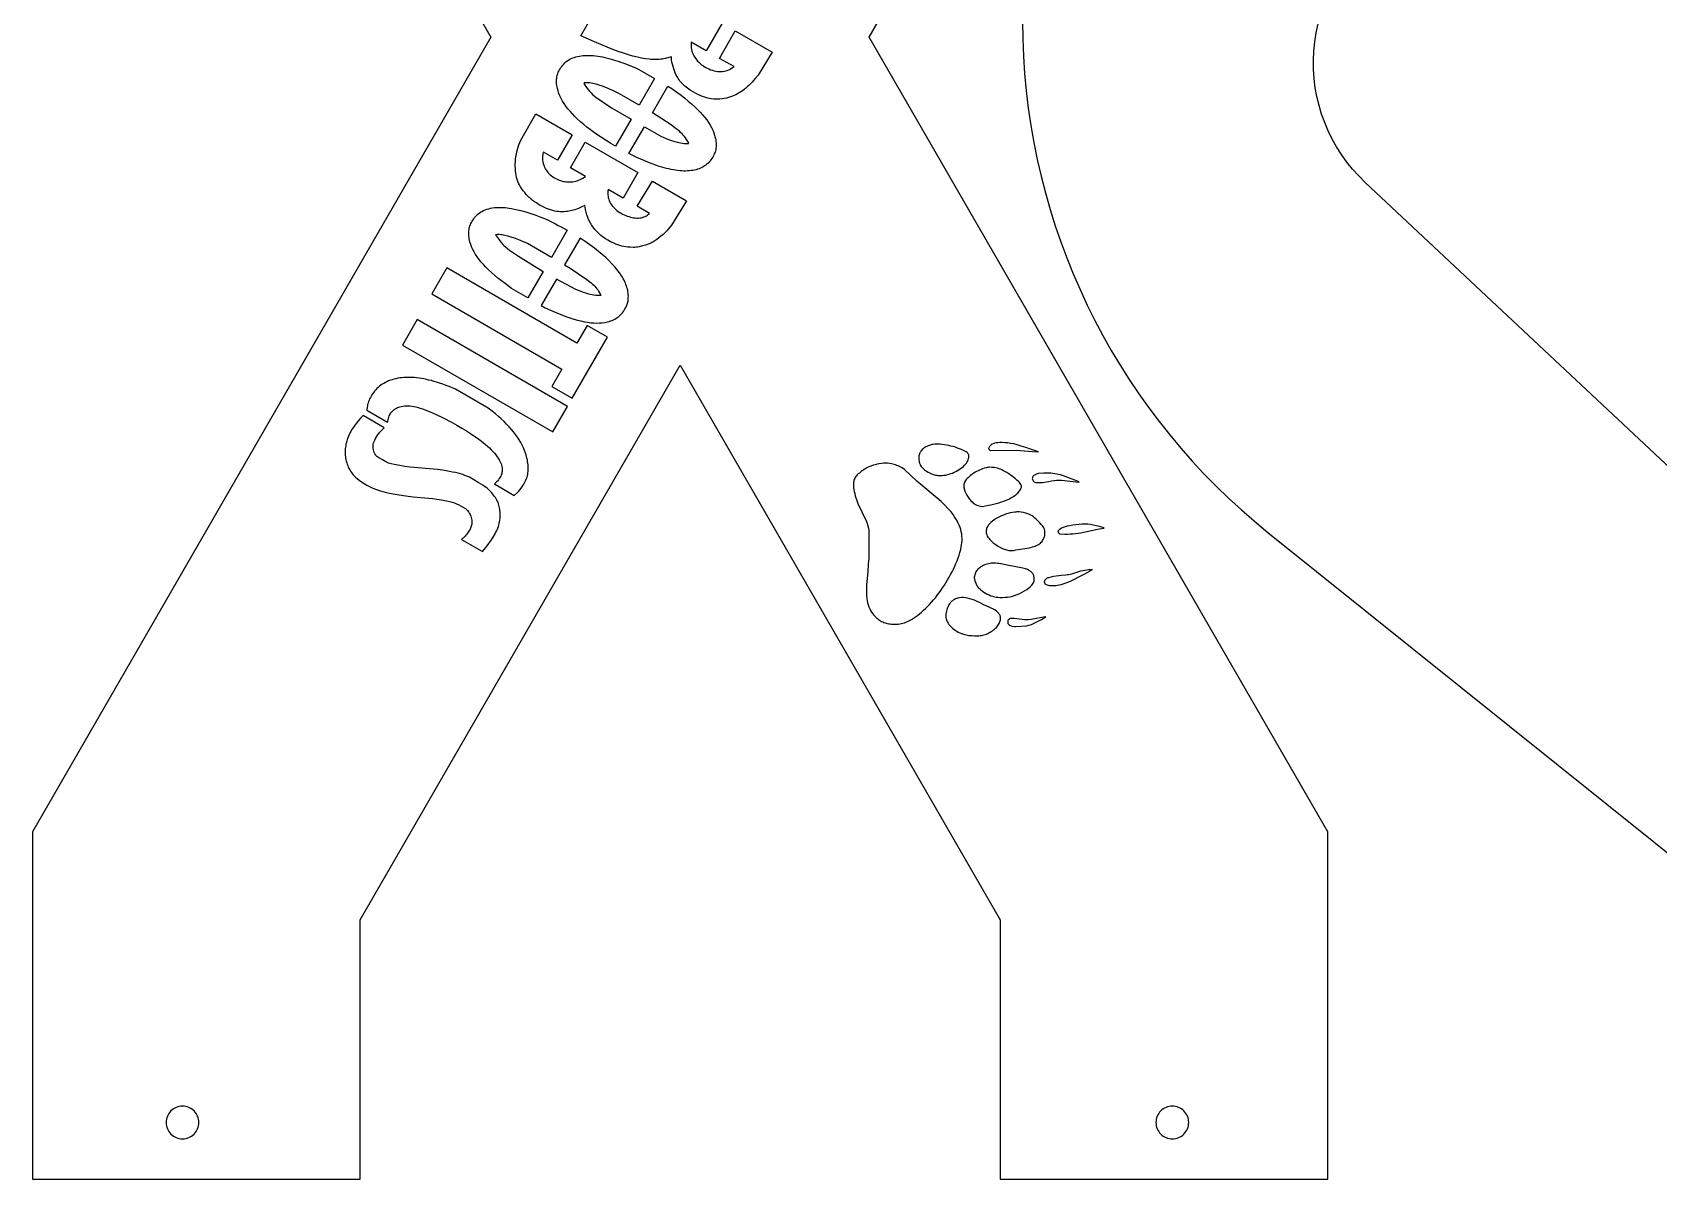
# Model space of a CAD drawing. Extents: x -11.6 to 11.6, y -11.6 to 11.6.
# Drawn here: x -11.62 to -1.7, y -2.32 to 4.68 of the extents above; entities that cross this region are included whole.
import ezdxf

# ---------------------------------------------------------------- set-up
doc = ezdxf.new("R2010")
doc.units = 0
doc.layers.get('0').update_dxf_attribs({"linetype": 'CONTINUOUS'})
doc.layers.add('LAYER_1', color=18, linetype='CONTINUOUS')

msp = doc.modelspace()

# ---------------------------------------------------------------- linework, layer by layer
msp.add_lwpolyline([(-3.3783, 5.3186), (0.9543, 8.3377), (-1.3386, 10.641), (-4.4046, 7.5889, 0.447445), (-4.0839, 1.6326), (0.6384, -2.1515, 0.962124), (1.6201, -1.0188), (-3.4902, 3.7683, -0.476976)], format="xyb", close=True)
at = {"layer": 'LAYER_1'}
for points in [[(-7.6722, 6.6561), (-9.625, 10.0409), (-9.625, 11.625), (-11.625, 11.625), (-11.625, 9.5053), (-8.8267, 4.655), (-11.625, -0.1953), (-11.625, -2.315), (-9.625, -2.315), (-9.625, -0.7309), (-7.6722, 2.6539), (-5.7195, -0.7309), (-5.7195, -2.315), (-3.7195, -2.315), (-3.7195, -0.1953), (-6.5178, 4.655), (-3.7195, 9.5053), (-3.7195, 11.625), (-5.7195, 11.625), (-5.7195, 10.0409)], [(-8.0662, 3.9895), (-8.0956, 4.0071), (-8.124, 4.0249), (-8.1862, 4.0649), (-8.2192, 4.0898), (-8.2406, 4.1064), (-8.2608, 4.1228), (-8.2798, 4.1391), (-8.2976, 4.1552), (-8.3142, 4.1712), (-8.3296, 4.1871), (-8.3438, 4.2029), (-8.3569, 4.2186), (-8.3689, 4.2342), (-8.3797, 4.2498), (-8.3894, 4.2653), (-8.398, 4.2808), (-8.4055, 4.2963), (-8.4118, 4.3117), (-8.4171, 4.3272), (-8.4213, 4.3427), (-8.4231, 4.3511), (-8.4246, 4.3593), (-8.4257, 4.3674), (-8.4264, 4.3753), (-8.4267, 4.3831), (-8.4267, 4.3908), (-8.4262, 4.3983), (-8.4254, 4.4057), (-8.4242, 4.413), (-8.4226, 4.4202), (-8.4207, 4.4273), (-8.4183, 4.4344), (-8.4155, 4.4414), (-8.4124, 4.4484), (-8.4089, 4.4553), (-8.4049, 4.4622), (-8.4005, 4.469), (-8.3948, 4.4767), (-8.3886, 4.4844), (-8.3826, 4.491), (-8.3758, 4.4977), (-8.3687, 4.504), (-8.3611, 4.5097), (-8.3532, 4.5151), (-8.3449, 4.5199), (-8.3362, 4.5244), (-8.3271, 4.5284), (-8.3177, 4.5319), (-8.3079, 4.535), (-8.2976, 4.5376), (-8.2871, 4.5398), (-8.2761, 4.5415), (-8.2648, 4.5428), (-8.2531, 4.5437), (-8.241, 4.544), (-8.2285, 4.544), (-8.2157, 4.5435), (-8.2025, 4.5425), (-8.189, 4.5411), (-8.1751, 4.5393), (-8.1608, 4.537), (-8.1462, 4.5342), (-8.1312, 4.531), (-8.1158, 4.5274), (-8.1001, 4.5233), (-8.084, 4.5187), (-8.0675, 4.5137), (-8.0508, 4.5083), (-8.0336, 4.5024), (-8.0161, 4.4961), (-7.98, 4.482), (-7.9333, 4.463), (-7.8278, 4.4024), (-7.9213, 4.2404), (-8.0411, 4.3096), (-8.082, 4.3287), (-8.0989, 4.3364), (-8.1152, 4.3435), (-8.1308, 4.35), (-8.1456, 4.3558), (-8.1594, 4.3608), (-8.1722, 4.3651), (-8.1839, 4.3685), (-8.1942, 4.3711), (-8.2039, 4.373), (-8.2142, 4.3746), (-8.2248, 4.3759), (-8.2348, 4.3768), (-8.2439, 4.3773), (-8.2513, 4.3774), (-8.2564, 4.3769), (-8.258, 4.3765), (-8.2588, 4.3759), (-8.2605, 4.373), (-8.2431, 4.3481), (-8.2348, 4.3371), (-8.2251, 4.3254), (-8.2151, 4.3146), (-8.2062, 4.3059), (-8.1866, 4.2886), (-8.0905, 4.2241), (-7.9708, 4.1547)], [(-7.9843, 3.9452), (-7.8903, 4.108), (-7.7906, 4.0502), (-7.753, 4.0352), (-7.7365, 4.0289), (-7.7193, 4.0228), (-7.7034, 4.0175), (-7.6909, 4.0139), (-7.6805, 4.0115), (-7.6693, 4.0095), (-7.6579, 4.0078), (-7.647, 4.0067), (-7.6372, 4.006), (-7.6291, 4.0059), (-7.6234, 4.0064), (-7.6217, 4.0069), (-7.6208, 4.0076), (-7.6194, 4.0101), (-7.633, 4.0315), (-7.6391, 4.0408), (-7.6457, 4.0495), (-7.6527, 4.0579), (-7.6604, 4.0661), (-7.669, 4.0743), (-7.6787, 4.0827), (-7.6895, 4.0914), (-7.7018, 4.1006), (-7.7275, 4.1195), (-7.8409, 4.1937), (-7.7472, 4.356), (-7.7224, 4.3417), (-7.6913, 4.3188), (-7.6667, 4.3003), (-7.6436, 4.2823), (-7.622, 4.2647), (-7.6019, 4.2475), (-7.5832, 4.2306), (-7.5659, 4.214), (-7.5499, 4.1977), (-7.5353, 4.1816), (-7.5219, 4.1657), (-7.5099, 4.15), (-7.499, 4.1343), (-7.4893, 4.1187), (-7.4808, 4.1032), (-7.4734, 4.0877), (-7.4672, 4.0721), (-7.4619, 4.0564), (-7.4592, 4.0466), (-7.4568, 4.037), (-7.455, 4.0278), (-7.4536, 4.0189), (-7.4526, 4.0102), (-7.4521, 4.0017), (-7.4521, 3.9934), (-7.4526, 3.9853), (-7.4535, 3.9773), (-7.4549, 3.9695), (-7.4568, 3.9617), (-7.4591, 3.9539), (-7.462, 3.9462), (-7.4653, 3.9385), (-7.4691, 3.9308), (-7.4734, 3.9229), (-7.4784, 3.9148), (-7.4837, 3.9071), (-7.4894, 3.8998), (-7.4955, 3.8928), (-7.5019, 3.8863), (-7.5086, 3.8802), (-7.5157, 3.8746), (-7.5231, 3.8693), (-7.5309, 3.8644), (-7.539, 3.86), (-7.5475, 3.856), (-7.5563, 3.8523), (-7.5654, 3.8491), (-7.5749, 3.8463), (-7.5846, 3.8439), (-7.5948, 3.8419), (-7.6052, 3.8404), (-7.6159, 3.8392), (-7.627, 3.8385), (-7.6384, 3.8382), (-7.6502, 3.8383), (-7.6622, 3.8388), (-7.6745, 3.8397), (-7.6872, 3.8411), (-7.7002, 3.8428), (-7.7135, 3.845), (-7.727, 3.8476), (-7.7409, 3.8506), (-7.7551, 3.854), (-7.7696, 3.8579), (-7.7844, 3.8621), (-7.7995, 3.8668), (-7.8205, 3.8739), (-7.8424, 3.8819), (-7.865, 3.8907), (-7.8882, 3.9003), (-7.9118, 3.9106), (-7.9358, 3.9215), (-7.96, 3.9331)], [(-8.4204, 3.9038), (-8.5065, 3.9535), (-8.5085, 3.9499), (-8.5095, 3.947), (-8.5105, 3.9417), (-8.5123, 3.9269), (-8.5125, 3.9175), (-8.5116, 3.9062), (-8.5099, 3.8944), (-8.5076, 3.8835), (-8.5048, 3.8747), (-8.5016, 3.8661), (-8.4977, 3.8579), (-8.4934, 3.8499), (-8.4885, 3.8423), (-8.4832, 3.835), (-8.4775, 3.8281), (-8.4713, 3.8215), (-8.4647, 3.8153), (-8.4578, 3.8094), (-8.4505, 3.804), (-8.443, 3.7989), (-8.4351, 3.7942), (-8.427, 3.79), (-8.4186, 3.7861), (-8.4101, 3.7827), (-8.4013, 3.7797), (-8.3924, 3.7772), (-8.3834, 3.7752), (-8.3742, 3.7736), (-8.365, 3.7725), (-8.3558, 3.7719), (-8.3465, 3.7717), (-8.3372, 3.7721), (-8.3279, 3.773), (-8.3187, 3.7744), (-8.3096, 3.7764), (-8.3006, 3.7789), (-8.2917, 3.782), (-8.2829, 3.7856), (-8.2744, 3.7898), (-8.266, 3.7946), (-8.2492, 3.805), (-8.3408, 3.8579), (-8.2508, 4.0138), (-7.9295, 3.8282), (-8.0195, 3.6724), (-8.111, 3.7252), (-8.1122, 3.723), (-8.1133, 3.7178), (-8.1142, 3.7085), (-8.1141, 3.702), (-8.1134, 3.6935), (-8.1121, 3.6841), (-8.1105, 3.6748), (-8.1082, 3.666), (-8.1051, 3.6574), (-8.1013, 3.649), (-8.0968, 3.6408), (-8.0916, 3.6329), (-8.0859, 3.6252), (-8.0796, 3.6178), (-8.0727, 3.6107), (-8.0654, 3.6039), (-8.0576, 3.5975), (-8.0495, 3.5914), (-8.041, 3.5856), (-8.0322, 3.5802), (-8.0231, 3.5753), (-8.0138, 3.5707), (-8.0044, 3.5666), (-7.9948, 3.563), (-7.9852, 3.5598), (-7.9754, 3.5571), (-7.9657, 3.5549), (-7.9561, 3.5532), (-7.9465, 3.5521), (-7.9371, 3.5515), (-7.9278, 3.5515), (-7.9187, 3.5522), (-7.91, 3.5534), (-7.9015, 3.5552), (-7.8933, 3.5577), (-7.8856, 3.5609), (-7.8783, 3.5648), (-7.8715, 3.5693), (-7.8652, 3.5746), (-7.8595, 3.58), (-7.934, 3.623), (-7.8411, 3.7773), (-7.6334, 3.6573), (-7.7239, 3.5075), (-7.7431, 3.4851), (-7.7531, 3.4739), (-7.7643, 3.4625), (-7.7763, 3.4512), (-7.7889, 3.4403), (-7.8016, 3.4299), (-7.8143, 3.4203), (-7.8267, 3.4119), (-7.8383, 3.4048), (-7.8442, 3.4017), (-7.851, 3.3985), (-7.8667, 3.392), (-7.884, 3.3859), (-7.9017, 3.3807), (-7.923, 3.3755), (-7.9319, 3.3739), (-7.9402, 3.3727), (-7.9484, 3.3721), (-7.9568, 3.3719), (-7.976, 3.3727), (-7.9904, 3.3738), (-8.0035, 3.3754), (-8.0159, 3.3775), (-8.0278, 3.3801), (-8.0397, 3.3835), (-8.0521, 3.3877), (-8.0654, 3.3928), (-8.08, 3.399), (-8.0967, 3.4068), (-8.1127, 3.4154), (-8.128, 3.4248), (-8.1425, 3.4349), (-8.1562, 3.4457), (-8.1692, 3.4572), (-8.1813, 3.4693), (-8.1925, 3.4821), (-8.2028, 3.4954), (-8.2123, 3.5093), (-8.2208, 3.5237), (-8.2284, 3.5386), (-8.2351, 3.554), (-8.2407, 3.5699), (-8.2453, 3.5862), (-8.2489, 3.6029), (-8.2537, 3.6288), (-8.2722, 3.6189), (-8.2799, 3.6149), (-8.288, 3.6112), (-8.2964, 3.6078), (-8.3051, 3.6046), (-8.3141, 3.6017), (-8.3232, 3.599), (-8.3324, 3.5967), (-8.3418, 3.5946), (-8.3512, 3.5929), (-8.3605, 3.5915), (-8.3699, 3.5904), (-8.3791, 3.5896), (-8.3882, 3.5892), (-8.3971, 3.5892), (-8.4057, 3.5895), (-8.4141, 3.5902), (-8.4258, 3.5918), (-8.4378, 3.5942), (-8.4501, 3.5973), (-8.4626, 3.601), (-8.4752, 3.6054), (-8.4879, 3.6104), (-8.5005, 3.6159), (-8.5131, 3.622), (-8.5255, 3.6286), (-8.5377, 3.6356), (-8.5497, 3.6431), (-8.5612, 3.651), (-8.5724, 3.6593), (-8.5831, 3.6678), (-8.5932, 3.6767), (-8.6027, 3.6859), (-8.6119, 3.6957), (-8.6209, 3.7064), (-8.6297, 3.7179), (-8.638, 3.7297), (-8.6456, 3.7416), (-8.6523, 3.7533), (-8.658, 3.7645), (-8.6623, 3.7748), (-8.6664, 3.7869), (-8.6698, 3.7994), (-8.6727, 3.8124), (-8.6749, 3.8257), (-8.6766, 3.8394), (-8.6776, 3.8535), (-8.6781, 3.8677), (-8.678, 3.8821), (-8.6773, 3.8966), (-8.676, 3.9112), (-8.6741, 3.9259), (-8.6716, 3.9404), (-8.6686, 3.9549), (-8.665, 3.9692), (-8.6607, 3.9834), (-8.656, 3.9972), (-8.6449, 4.0271), (-8.5522, 4.1878), (-8.3304, 4.0597)], [(-8.5075, 3.2251), (-8.6009, 3.0634), (-8.7005, 3.1209), (-8.7406, 3.1509), (-8.7633, 3.1682), (-8.7846, 3.1852), (-8.8047, 3.2019), (-8.8234, 3.2184), (-8.8409, 3.2348), (-8.8572, 3.2509), (-8.8722, 3.2669), (-8.8861, 3.2827), (-8.8987, 3.2983), (-8.9101, 3.3139), (-8.9204, 3.3294), (-8.9296, 3.3448), (-8.9376, 3.3602), (-8.9445, 3.3755), (-8.9503, 3.3908), (-8.955, 3.4061), (-8.9573, 3.4151), (-8.9591, 3.4238), (-8.9606, 3.4325), (-8.9616, 3.4409), (-8.9623, 3.4492), (-8.9625, 3.4574), (-8.9623, 3.4654), (-8.9617, 3.4733), (-8.9607, 3.481), (-8.9593, 3.4886), (-8.9575, 3.4961), (-8.9552, 3.5034), (-8.9526, 3.5106), (-8.9496, 3.5177), (-8.9461, 3.5246), (-8.9422, 3.5314), (-8.9376, 3.5385), (-8.9322, 3.5463), (-8.9267, 3.5538), (-8.9216, 3.56), (-8.9147, 3.5674), (-8.9073, 3.5743), (-8.8993, 3.5807), (-8.8908, 3.5866), (-8.8817, 3.592), (-8.8722, 3.5968), (-8.8622, 3.6012), (-8.8517, 3.605), (-8.8407, 3.6082), (-8.8292, 3.611), (-8.8173, 3.6131), (-8.805, 3.6148), (-8.7922, 3.6159), (-8.779, 3.6164), (-8.7655, 3.6164), (-8.7515, 3.6159), (-8.7401, 3.615), (-8.728, 3.6137), (-8.7153, 3.6119), (-8.7021, 3.6097), (-8.6742, 3.6042), (-8.6449, 3.5972), (-8.6147, 3.5888), (-8.584, 3.5793), (-8.5533, 3.5687), (-8.5232, 3.5571), (-8.4901, 3.5436), (-8.4337, 3.5154), (-8.4165, 3.5065), (-8.3987, 3.4971), (-8.3623, 3.4766), (-8.4577, 3.3113), (-8.6034, 3.3956), (-8.6373, 3.4102), (-8.6608, 3.42), (-8.6831, 3.4284), (-8.7043, 3.4355), (-8.724, 3.4413), (-8.7423, 3.4456), (-8.759, 3.4486), (-8.7667, 3.4495), (-8.774, 3.4501), (-8.7808, 3.4502), (-8.7871, 3.4501), (-8.7986, 3.4493), (-8.7812, 3.4237), (-8.7731, 3.4125), (-8.7641, 3.4011), (-8.7551, 3.3908), (-8.7474, 3.3828), (-8.7383, 3.375), (-8.7254, 3.3649), (-8.7106, 3.3538), (-8.6954, 3.343), (-8.6596, 3.3183)], [(-8.4275, 3.1776), (-8.5203, 3.0169), (-8.4955, 3.0026), (-8.4492, 2.9827), (-8.4215, 2.971), (-8.3949, 2.9604), (-8.3694, 2.9509), (-8.345, 2.9424), (-8.3215, 2.9349), (-8.299, 2.9285), (-8.2775, 2.923), (-8.2567, 2.9186), (-8.2368, 2.9151), (-8.2176, 2.9126), (-8.1991, 2.9111), (-8.1813, 2.9106), (-8.1641, 2.911), (-8.1475, 2.9124), (-8.1313, 2.9146), (-8.1156, 2.9178), (-8.106, 2.9204), (-8.0967, 2.9232), (-8.0878, 2.9265), (-8.0793, 2.9301), (-8.0712, 2.9341), (-8.0635, 2.9385), (-8.0561, 2.9433), (-8.0491, 2.9485), (-8.0424, 2.9541), (-8.036, 2.9601), (-8.0299, 2.9666), (-8.0241, 2.9735), (-8.0187, 2.9808), (-8.0135, 2.9886), (-8.0086, 2.9969), (-8.0039, 3.0056), (-7.9971, 3.0201), (-7.9946, 3.0262), (-7.9927, 3.032), (-7.9913, 3.0379), (-7.9902, 3.0441), (-7.9886, 3.0588), (-7.9882, 3.0671), (-7.9881, 3.0755), (-7.9885, 3.0839), (-7.9893, 3.0924), (-7.9905, 3.101), (-7.9921, 3.1096), (-7.9941, 3.1183), (-7.9965, 3.1271), (-7.9993, 3.1359), (-8.0025, 3.1447), (-8.0061, 3.1536), (-8.0101, 3.1626), (-8.0145, 3.1716), (-8.0192, 3.1806), (-8.0244, 3.1897), (-8.0299, 3.1988), (-8.0359, 3.2079), (-8.0422, 3.2171), (-8.056, 3.2355), (-8.0712, 3.254), (-8.088, 3.2726), (-8.1063, 3.2912), (-8.126, 3.3098), (-8.1473, 3.3285), (-8.1699, 3.3471), (-8.1956, 3.367), (-8.2233, 3.3872), (-8.2526, 3.4076), (-8.283, 3.4278), (-8.3772, 3.2647), (-8.3438, 3.2454), (-8.2411, 3.1765), (-8.2226, 3.1619), (-8.2143, 3.1551), (-8.2066, 3.1483), (-8.1995, 3.1415), (-8.1928, 3.1346), (-8.1865, 3.1275), (-8.1805, 3.1201), (-8.1748, 3.1123), (-8.1693, 3.1042), (-8.1635, 3.0951), (-8.1594, 3.0884), (-8.1571, 3.0836), (-8.1566, 3.0819), (-8.1567, 3.0806), (-8.1572, 3.0795), (-8.1582, 3.0788), (-8.1618, 3.0781), (-8.1754, 3.0783), (-8.1866, 3.079), (-8.198, 3.0804), (-8.2097, 3.0823), (-8.2218, 3.085), (-8.2344, 3.0884), (-8.2476, 3.0924), (-8.2614, 3.0972), (-8.276, 3.1027), (-8.3091, 3.1158)], [(-8.3016, 2.7883), (-9.0955, 3.2467), (-9.1872, 3.0879), (-8.3933, 2.6296), (-8.455, 2.5228), (-8.3308, 2.4511), (-8.1158, 2.8235), (-8.24, 2.8952)], [(-8.3592, 2.402), (-9.2772, 2.932), (-9.3672, 2.7761), (-8.4492, 2.2461)], [(-9.5374, 2.4943), (-9.5422, 2.4882), (-9.5477, 2.4805), (-9.5533, 2.4723), (-9.5582, 2.4645), (-9.5629, 2.4563), (-9.5671, 2.4479), (-9.5709, 2.4394), (-9.5742, 2.4308), (-9.577, 2.4222), (-9.5793, 2.4135), (-9.5811, 2.4048), (-9.5823, 2.3961), (-9.5845, 2.3781), (-9.4581, 2.3052), (-9.4575, 2.3063), (-9.4563, 2.3115), (-9.4542, 2.3226), (-9.4526, 2.33), (-9.4505, 2.337), (-9.4479, 2.3439), (-9.4447, 2.3504), (-9.4411, 2.3567), (-9.4371, 2.3626), (-9.4326, 2.3683), (-9.4277, 2.3736), (-9.4224, 2.3785), (-9.4167, 2.383), (-9.4106, 2.3872), (-9.4042, 2.3909), (-9.3974, 2.3942), (-9.3904, 2.397), (-9.383, 2.3994), (-9.3754, 2.4013), (-9.365, 2.4032), (-9.3544, 2.4045), (-9.3437, 2.4052), (-9.3327, 2.4052), (-9.3213, 2.4047), (-9.3096, 2.4034), (-9.2975, 2.4015), (-9.285, 2.399), (-9.2719, 2.3957), (-9.2582, 2.3918), (-9.2439, 2.3871), (-9.229, 2.3817), (-9.2133, 2.3756), (-9.1968, 2.3688), (-9.1795, 2.3612), (-9.1613, 2.3528), (-9.1234, 2.335), (-9.0632, 2.3027), (-9.035, 2.2871), (-9.0054, 2.2699), (-8.9767, 2.2524), (-8.9514, 2.2362), (-8.8999, 2.2021), (-8.8736, 2.181), (-8.8597, 2.1696), (-8.847, 2.1586), (-8.8354, 2.1479), (-8.8247, 2.1373), (-8.8149, 2.1268), (-8.8058, 2.1162), (-8.7972, 2.1054), (-8.789, 2.0941), (-8.783, 2.085), (-8.7775, 2.0761), (-8.7728, 2.0675), (-8.7687, 2.0591), (-8.7652, 2.0509), (-8.7625, 2.0428), (-8.7604, 2.035), (-8.7589, 2.0273), (-8.7581, 2.0197), (-8.7579, 2.0123), (-8.7584, 2.0049), (-8.7596, 1.9977), (-8.7613, 1.9906), (-8.7638, 1.9835), (-8.7668, 1.9765), (-8.7705, 1.9695), (-8.7758, 1.9613), (-8.7817, 1.953), (-8.7878, 1.9458), (-8.7931, 1.9405), (-8.8013, 1.9333), (-8.8051, 1.9296), (-8.8057, 1.9285), (-8.6853, 1.859), (-8.6675, 1.8747), (-8.6591, 1.8828), (-8.6505, 1.8925), (-8.6419, 1.9034), (-8.6337, 1.9151), (-8.626, 1.9272), (-8.6192, 1.9394), (-8.6134, 1.9512), (-8.609, 1.9623), (-8.6065, 1.9703), (-8.6044, 1.9786), (-8.6026, 1.9873), (-8.6013, 1.9962), (-8.6004, 2.0054), (-8.5998, 2.0148), (-8.5997, 2.0245), (-8.5999, 2.0343), (-8.6005, 2.0443), (-8.6015, 2.0544), (-8.6029, 2.0646), (-8.6046, 2.0749), (-8.6068, 2.0852), (-8.6093, 2.0955), (-8.6122, 2.1059), (-8.6155, 2.1162), (-8.6214, 2.1325), (-8.6283, 2.1487), (-8.6361, 2.165), (-8.6448, 2.1812), (-8.6544, 2.1973), (-8.6649, 2.2135), (-8.6764, 2.2296), (-8.6887, 2.2456), (-8.7019, 2.2616), (-8.716, 2.2776), (-8.731, 2.2934), (-8.7469, 2.3093), (-8.7636, 2.325), (-8.7813, 2.3407), (-8.7998, 2.3563), (-8.8192, 2.3719), (-8.8444, 2.3916), (-9.0437, 2.5064), (-9.0827, 2.5222), (-9.1008, 2.5292), (-9.1212, 2.5368), (-9.1415, 2.5439), (-9.1591, 2.5498), (-9.1748, 2.5545), (-9.1903, 2.5589), (-9.2056, 2.5628), (-9.2207, 2.5662), (-9.2355, 2.5693), (-9.2502, 2.5719), (-9.2647, 2.5741), (-9.2789, 2.5759), (-9.2929, 2.5773), (-9.3066, 2.5782), (-9.3202, 2.5787), (-9.3334, 2.5789), (-9.3465, 2.5785), (-9.3592, 2.5778), (-9.3717, 2.5767), (-9.3839, 2.5751), (-9.3959, 2.5731), (-9.4075, 2.5707), (-9.4189, 2.5679), (-9.43, 2.5647), (-9.4407, 2.5611), (-9.4512, 2.557), (-9.4613, 2.5526), (-9.4712, 2.5477), (-9.4806, 2.5425), (-9.4898, 2.5368), (-9.4986, 2.5307), (-9.5071, 2.5243), (-9.5152, 2.5174), (-9.523, 2.5101), (-9.5304, 2.5024)], [(-9.658, 2.2878), (-9.6661, 2.2758), (-9.677, 2.2584), (-9.6825, 2.2489), (-9.6875, 2.2393), (-9.6922, 2.2297), (-9.6965, 2.22), (-9.7003, 2.2104), (-9.7038, 2.2006), (-9.7068, 2.1909), (-9.7094, 2.1812), (-9.7117, 2.1714), (-9.7135, 2.1617), (-9.7149, 2.152), (-9.716, 2.1423), (-9.7166, 2.1327), (-9.7169, 2.1231), (-9.7167, 2.1136), (-9.7161, 2.1041), (-9.7152, 2.0947), (-9.7138, 2.0854), (-9.7121, 2.0762), (-9.71, 2.0671), (-9.7074, 2.0582), (-9.7045, 2.0493), (-9.7012, 2.0406), (-9.6975, 2.032), (-9.6934, 2.0236), (-9.6889, 2.0153), (-9.684, 2.0072), (-9.6787, 1.9993), (-9.6731, 1.9916), (-9.6671, 1.984), (-9.6606, 1.9767), (-9.6538, 1.9696), (-9.644, 1.9608), (-9.6316, 1.9512), (-9.6172, 1.9412), (-9.6014, 1.9311), (-9.5849, 1.9213), (-9.5683, 1.9123), (-9.5522, 1.9044), (-9.5373, 1.8981), (-9.5257, 1.8937), (-9.5133, 1.8896), (-9.5002, 1.8855), (-9.4863, 1.8817), (-9.4717, 1.878), (-9.4563, 1.8744), (-9.423, 1.8676), (-9.3863, 1.8614), (-9.3461, 1.8557), (-9.3022, 1.8505), (-9.2543, 1.8457), (-9.1826, 1.8391), (-9.1437, 1.8332), (-9.1188, 1.8293), (-9.0977, 1.8255), (-9.0797, 1.8216), (-9.0639, 1.8175), (-9.0497, 1.8128), (-9.0363, 1.8073), (-9.0229, 1.8009), (-9.0089, 1.7933), (-8.9897, 1.7822), (-8.983, 1.7779), (-8.9777, 1.7741), (-8.9734, 1.7704), (-8.9697, 1.7665), (-8.9624, 1.7568), (-8.9575, 1.7491), (-8.9533, 1.7411), (-8.9498, 1.7328), (-8.947, 1.7243), (-8.9449, 1.7156), (-8.9436, 1.7067), (-8.9431, 1.6979), (-8.9433, 1.689), (-8.9439, 1.6833), (-8.945, 1.6773), (-8.9466, 1.6713), (-8.9487, 1.6651), (-8.9512, 1.6588), (-8.9542, 1.6525), (-8.9575, 1.6461), (-8.9612, 1.6397), (-8.9652, 1.6334), (-8.9696, 1.6272), (-8.9743, 1.6211), (-8.9793, 1.6151), (-8.9845, 1.6093), (-8.99, 1.6037), (-8.9957, 1.5984), (-9.0017, 1.5934), (-9.0059, 1.5899), (-8.8793, 1.5168), (-8.8596, 1.5391), (-8.8501, 1.5507), (-8.8388, 1.5656), (-8.8272, 1.5821), (-8.8167, 1.5981), (-8.8101, 1.6088), (-8.804, 1.6193), (-8.7985, 1.6295), (-8.7935, 1.6395), (-8.7891, 1.6493), (-8.7851, 1.659), (-8.7816, 1.6686), (-8.7787, 1.6781), (-8.7761, 1.6876), (-8.7741, 1.6971), (-8.7725, 1.7066), (-8.7713, 1.7163), (-8.7706, 1.726), (-8.7703, 1.736), (-8.7704, 1.7461), (-8.7709, 1.7565), (-8.7717, 1.7656), (-8.7728, 1.7745), (-8.7742, 1.7831), (-8.776, 1.7914), (-8.7781, 1.7995), (-8.7806, 1.8074), (-8.7835, 1.8152), (-8.7869, 1.8228), (-8.7906, 1.8303), (-8.7948, 1.8378), (-8.7995, 1.8452), (-8.8046, 1.8527), (-8.8102, 1.8602), (-8.8163, 1.8677), (-8.8229, 1.8754), (-8.8301, 1.8832), (-8.8368, 1.8902), (-8.8431, 1.8963), (-8.8496, 1.9019), (-8.8568, 1.9075), (-8.8652, 1.9135), (-8.8756, 1.9204), (-8.9041, 1.9381), (-8.9567, 1.9703), (-8.9857, 1.981), (-8.9981, 1.9852), (-9.012, 1.9894), (-9.0273, 1.9935), (-9.0438, 1.9975), (-9.0614, 2.0013), (-9.08, 2.0049), (-9.0994, 2.0084), (-9.1196, 2.0116), (-9.1533, 2.0166), (-9.322, 2.031), (-9.3524, 2.0351), (-9.3839, 2.0401), (-9.4171, 2.0463), (-9.4368, 2.0508), (-9.4446, 2.053), (-9.452, 2.0557), (-9.4594, 2.0589), (-9.4677, 2.0631), (-9.4891, 2.075), (-9.5104, 2.0874), (-9.5175, 2.0919), (-9.5227, 2.0958), (-9.5267, 2.0994), (-9.5299, 2.1032), (-9.5359, 2.1127), (-9.5393, 2.1198), (-9.5421, 2.1276), (-9.5441, 2.1358), (-9.5454, 2.1444), (-9.546, 2.1532), (-9.5458, 2.162), (-9.5448, 2.1706), (-9.5431, 2.179), (-9.5403, 2.1871), (-9.5363, 2.1962), (-9.5312, 2.206), (-9.5252, 2.2161), (-9.5186, 2.2262), (-9.5115, 2.236), (-9.5041, 2.2452), (-9.4966, 2.2533), (-9.4792, 2.2712), (-9.6077, 2.3453), (-9.612, 2.3411), (-9.6206, 2.3318), (-9.6343, 2.3161), (-9.6484, 2.2996)], [(-6.2142, 2.1002), (-6.2149, 2.0951), (-6.2153, 2.089), (-6.2153, 2.0828), (-6.215, 2.077), (-6.2139, 2.069), (-6.2122, 2.0615), (-6.21, 2.0545), (-6.2073, 2.0478), (-6.2039, 2.0415), (-6.2, 2.0355), (-6.1955, 2.0297), (-6.1903, 2.0243), (-6.1852, 2.0195), (-6.1799, 2.015), (-6.1745, 2.0107), (-6.1689, 2.0067), (-6.1572, 1.9994), (-6.1449, 1.9933), (-6.1387, 1.9906), (-6.1323, 1.9882), (-6.1258, 1.9861), (-6.1193, 1.9843), (-6.1127, 1.9828), (-6.106, 1.9816), (-6.0993, 1.9807), (-6.0926, 1.9802), (-6.0825, 1.9799), (-6.0721, 1.9803), (-6.0616, 1.9813), (-6.0511, 1.9829), (-6.0404, 1.9852), (-6.0298, 1.988), (-6.0192, 1.9913), (-6.0088, 1.9952), (-5.9985, 1.9996), (-5.9884, 2.0045), (-5.9786, 2.0099), (-5.9691, 2.0157), (-5.96, 2.0219), (-5.9513, 2.0285), (-5.9431, 2.0356), (-5.9354, 2.043), (-5.9296, 2.0493), (-5.9246, 2.0559), (-5.9203, 2.0626), (-5.9168, 2.0695), (-5.914, 2.0766), (-5.912, 2.0837), (-5.9108, 2.0909), (-5.9104, 2.0982), (-5.9107, 2.1034), (-5.9117, 2.108), (-5.9136, 2.1121), (-5.9166, 2.1159), (-5.9207, 2.1197), (-5.9263, 2.1236), (-5.9334, 2.1277), (-5.9422, 2.1323), (-5.9539, 2.1378), (-5.9662, 2.143), (-5.979, 2.1478), (-5.9921, 2.1522), (-6.0054, 2.1563), (-6.0189, 2.1599), (-6.0324, 2.1631), (-6.0458, 2.1658), (-6.059, 2.1681), (-6.0718, 2.1698), (-6.0842, 2.171), (-6.0961, 2.1717), (-6.1073, 2.1717), (-6.1177, 2.1713), (-6.1273, 2.1702), (-6.1358, 2.1684), (-6.144, 2.1661), (-6.1517, 2.1635), (-6.159, 2.1607), (-6.1659, 2.1576), (-6.1724, 2.1542), (-6.1785, 2.1505), (-6.1841, 2.1466), (-6.1893, 2.1424), (-6.194, 2.1379), (-6.1983, 2.1332), (-6.2021, 2.1283), (-6.2055, 2.1232), (-6.2084, 2.1178), (-6.2108, 2.1121), (-6.2128, 2.1063)], [(-5.7792, 2.1619), (-5.7833, 2.1574), (-5.7863, 2.1531), (-5.7882, 2.1492), (-5.7888, 2.1458), (-5.7884, 2.1428), (-5.7873, 2.1401), (-5.7855, 2.1378), (-5.7831, 2.136), (-5.7774, 2.1327), (-5.6185, 2.1341), (-5.5216, 2.1264), (-5.4836, 2.1238), (-5.5279, 2.1391), (-5.5613, 2.1505), (-5.5897, 2.1596), (-5.6142, 2.1668), (-5.6355, 2.1723), (-5.6546, 2.1762), (-5.6722, 2.1788), (-5.6892, 2.1802), (-5.7065, 2.1807), (-5.7207, 2.1806), (-5.733, 2.1799), (-5.7436, 2.1787), (-5.7527, 2.1768), (-5.7606, 2.1743), (-5.7675, 2.171), (-5.7736, 2.1669)], [(-6.611, 1.9496), (-6.6122, 1.9439), (-6.6133, 1.937), (-6.614, 1.9299), (-6.6144, 1.9234), (-6.614, 1.9151), (-6.613, 1.9051), (-6.6112, 1.8939), (-6.6089, 1.8818), (-6.6061, 1.8693), (-6.6028, 1.8568), (-6.5992, 1.8446), (-6.5953, 1.8331), (-6.5865, 1.8085), (-6.534, 1.6996), (-6.5301, 1.687), (-6.5264, 1.6735), (-6.5229, 1.6591), (-6.5195, 1.6439), (-6.5197, 1.559), (-6.52, 1.5123), (-6.5211, 1.4749), (-6.5233, 1.4381), (-6.5271, 1.3931), (-6.5344, 1.3121), (-6.5343, 1.2703), (-6.534, 1.2475), (-6.5331, 1.2314), (-6.5323, 1.2247), (-6.5311, 1.2182), (-6.5277, 1.2039), (-6.5238, 1.1907), (-6.5195, 1.1784), (-6.5146, 1.1669), (-6.5091, 1.1561), (-6.503, 1.1459), (-6.4962, 1.1362), (-6.4887, 1.1271), (-6.4804, 1.1182), (-6.4743, 1.1124), (-6.4681, 1.1069), (-6.4618, 1.1019), (-6.4555, 1.0974), (-6.449, 1.0932), (-6.4424, 1.0895), (-6.4356, 1.0862), (-6.4286, 1.0833), (-6.4214, 1.0807), (-6.414, 1.0785), (-6.4063, 1.0767), (-6.3983, 1.0753), (-6.3899, 1.0741), (-6.3812, 1.0734), (-6.3722, 1.0729), (-6.3627, 1.0728), (-6.351, 1.073), (-6.3403, 1.0736), (-6.3303, 1.0747), (-6.3209, 1.0764), (-6.3117, 1.0786), (-6.3027, 1.0813), (-6.2935, 1.0848), (-6.284, 1.0889), (-6.2719, 1.0949), (-6.2597, 1.1017), (-6.2474, 1.1092), (-6.2351, 1.1175), (-6.2227, 1.1265), (-6.2104, 1.1362), (-6.198, 1.1465), (-6.1857, 1.1574), (-6.1735, 1.169), (-6.1613, 1.181), (-6.1493, 1.1936), (-6.1374, 1.2067), (-6.1256, 1.2203), (-6.114, 1.2343), (-6.1026, 1.2488), (-6.0914, 1.2636), (-6.0804, 1.2787), (-6.0697, 1.2942), (-6.0593, 1.31), (-6.0492, 1.326), (-6.0394, 1.3423), (-6.03, 1.3587), (-6.0209, 1.3754), (-6.0122, 1.3922), (-6.004, 1.409), (-5.9962, 1.426), (-5.9888, 1.443), (-5.9819, 1.4601), (-5.9755, 1.4771), (-5.9696, 1.4942), (-5.9643, 1.5111), (-5.9595, 1.528), (-5.9562, 1.542), (-5.9536, 1.556), (-5.9519, 1.5698), (-5.9511, 1.5835), (-5.951, 1.5971), (-5.9518, 1.6105), (-5.9534, 1.6239), (-5.9558, 1.6372), (-5.9591, 1.6504), (-5.9633, 1.6635), (-5.9682, 1.6766), (-5.974, 1.6897), (-5.9807, 1.7027), (-5.9882, 1.7157), (-5.9966, 1.7286), (-6.0058, 1.7416), (-6.0179, 1.7579), (-6.0788, 1.8206), (-6.2277, 1.9447), (-6.3017, 2.0164), (-6.3175, 2.026), (-6.3254, 2.0305), (-6.3332, 2.0347), (-6.341, 2.0384), (-6.3488, 2.0417), (-6.3568, 2.0446), (-6.365, 2.0472), (-6.3734, 2.0495), (-6.382, 2.0515), (-6.394, 2.0535), (-6.4062, 2.0547), (-6.4185, 2.0552), (-6.4311, 2.0548), (-6.4437, 2.0538), (-6.4565, 2.0519), (-6.4692, 2.0494), (-6.482, 2.0461), (-6.4946, 2.0421), (-6.5072, 2.0374), (-6.5197, 2.032), (-6.5319, 2.026), (-6.5439, 2.0192), (-6.5556, 2.0119), (-6.567, 2.0039), (-6.578, 1.9953), (-6.5847, 1.9896), (-6.5905, 1.984), (-6.5955, 1.9785), (-6.5998, 1.973), (-6.6035, 1.9674), (-6.6066, 1.9617), (-6.609, 1.9558)], [(-5.9335, 1.9428), (-5.9366, 1.9367), (-5.9389, 1.9308), (-5.9403, 1.9251), (-5.9407, 1.92), (-5.9405, 1.9146), (-5.9399, 1.909), (-5.9389, 1.9032), (-5.9375, 1.8972), (-5.9357, 1.8911), (-5.9336, 1.8849), (-5.9285, 1.8725), (-5.9221, 1.8601), (-5.9147, 1.848), (-5.9063, 1.8366), (-5.9019, 1.8312), (-5.8972, 1.826), (-5.8898, 1.8186), (-5.8825, 1.8122), (-5.8754, 1.8068), (-5.8684, 1.8023), (-5.8613, 1.7987), (-5.8541, 1.796), (-5.8467, 1.7941), (-5.8391, 1.7929), (-5.8255, 1.7915), (-5.7901, 1.798), (-5.775, 1.801), (-5.7591, 1.8047), (-5.7429, 1.809), (-5.7268, 1.8136), (-5.7111, 1.8186), (-5.6962, 1.8237), (-5.6826, 1.8289), (-5.6706, 1.834), (-5.6615, 1.8383), (-5.6529, 1.8428), (-5.6447, 1.8475), (-5.637, 1.8524), (-5.6297, 1.8574), (-5.623, 1.8625), (-5.6168, 1.8677), (-5.6111, 1.873), (-5.6061, 1.8783), (-5.6016, 1.8836), (-5.5978, 1.8889), (-5.5946, 1.8942), (-5.592, 1.8995), (-5.5902, 1.9047), (-5.5891, 1.9097), (-5.5887, 1.9147), (-5.5889, 1.917), (-5.5896, 1.9195), (-5.5921, 1.925), (-5.5961, 1.9311), (-5.6015, 1.9378), (-5.6082, 1.9449), (-5.6159, 1.9523), (-5.6246, 1.9599), (-5.6342, 1.9676), (-5.6444, 1.9753), (-5.6552, 1.9829), (-5.6664, 1.9903), (-5.678, 1.9974), (-5.6896, 2.0041), (-5.7013, 2.0102), (-5.7129, 2.0157), (-5.7242, 2.0204), (-5.7353, 2.0244), (-5.7454, 2.027), (-5.7561, 2.0286), (-5.7691, 2.0296), (-5.7828, 2.03), (-5.7883, 2.0299), (-5.7933, 2.0294), (-5.7982, 2.0287), (-5.8033, 2.0275), (-5.8159, 2.0239), (-5.8255, 2.0207), (-5.8349, 2.0171), (-5.8442, 2.0132), (-5.8533, 2.009), (-5.8622, 2.0045), (-5.8708, 1.9997), (-5.8791, 1.9946), (-5.887, 1.9894), (-5.8945, 1.984), (-5.9017, 1.9784), (-5.9083, 1.9726), (-5.9145, 1.9668), (-5.9201, 1.9608), (-5.9252, 1.9548), (-5.9296, 1.9488)], [(-5.5205, 1.9706), (-5.522, 1.9661), (-5.5227, 1.9623), (-5.5218, 1.9575), (-5.5193, 1.9506), (-5.5174, 1.9469), (-5.5148, 1.9439), (-5.5116, 1.9414), (-5.5075, 1.9395), (-5.5024, 1.9381), (-5.4962, 1.9372), (-5.4888, 1.9366), (-5.4801, 1.9365), (-5.4608, 1.9365), (-5.4228, 1.9441), (-5.4056, 1.9472), (-5.3896, 1.9496), (-5.3756, 1.9511), (-5.3646, 1.9515), (-5.3443, 1.9515), (-5.238, 1.9393), (-5.2366, 1.9407), (-5.3316, 1.9779), (-5.3508, 1.9835), (-5.3621, 1.9865), (-5.3736, 1.989), (-5.3854, 1.991), (-5.3975, 1.9926), (-5.4101, 1.9936), (-5.4231, 1.9942), (-5.4368, 1.9944), (-5.4511, 1.9941), (-5.4861, 1.9928), (-5.4974, 1.9886), (-5.5059, 1.9849), (-5.5094, 1.9829), (-5.5125, 1.9807), (-5.5151, 1.9784), (-5.5173, 1.976), (-5.5191, 1.9734)], [(-5.799, 1.6624), (-5.801, 1.657), (-5.8025, 1.6507), (-5.8036, 1.6441), (-5.804, 1.6377), (-5.8036, 1.6306), (-5.8024, 1.6239), (-5.8003, 1.6173), (-5.7972, 1.6107), (-5.793, 1.604), (-5.7875, 1.5968), (-5.7807, 1.5891), (-5.7725, 1.5806), (-5.7608, 1.5699), (-5.7483, 1.56), (-5.7352, 1.551), (-5.7215, 1.543), (-5.7076, 1.536), (-5.6935, 1.5303), (-5.6865, 1.5279), (-5.6796, 1.5259), (-5.6726, 1.5242), (-5.6658, 1.5228), (-5.6569, 1.5217), (-5.6527, 1.5215), (-5.6482, 1.5217), (-5.6375, 1.523), (-5.6228, 1.5257), (-5.5954, 1.5307), (-5.5685, 1.5351), (-5.5433, 1.5393), (-5.5322, 1.5415), (-5.5221, 1.544), (-5.5128, 1.5466), (-5.5043, 1.5494), (-5.4966, 1.5526), (-5.4896, 1.5559), (-5.4833, 1.5596), (-5.4775, 1.5637), (-5.4723, 1.5681), (-5.4676, 1.5729), (-5.4632, 1.5781), (-5.4593, 1.5838), (-5.4557, 1.59), (-5.4523, 1.5967), (-5.449, 1.6046), (-5.4469, 1.6119), (-5.4459, 1.62), (-5.4456, 1.6301), (-5.4459, 1.6408), (-5.4463, 1.6449), (-5.447, 1.6485), (-5.4481, 1.652), (-5.4497, 1.6556), (-5.4545, 1.6643), (-5.4599, 1.6722), (-5.4673, 1.6815), (-5.4762, 1.6915), (-5.486, 1.7018), (-5.4962, 1.7116), (-5.5062, 1.7206), (-5.5154, 1.728), (-5.5233, 1.7334), (-5.5358, 1.74), (-5.5489, 1.7456), (-5.5623, 1.7503), (-5.5761, 1.7538), (-5.5898, 1.7562), (-5.6035, 1.7575), (-5.6103, 1.7577), (-5.617, 1.7576), (-5.6235, 1.7572), (-5.63, 1.7565), (-5.6439, 1.7542), (-5.6578, 1.7513), (-5.6716, 1.7476), (-5.6851, 1.7434), (-5.6983, 1.7386), (-5.7112, 1.7333), (-5.7235, 1.7275), (-5.7353, 1.7213), (-5.7464, 1.7148), (-5.7568, 1.7079), (-5.7663, 1.7007), (-5.775, 1.6933), (-5.7827, 1.6857), (-5.7893, 1.678), (-5.7947, 1.6702)], [(-5.3589, 1.6483), (-5.3616, 1.6454), (-5.3638, 1.6424), (-5.3653, 1.6396), (-5.3658, 1.6375), (-5.3654, 1.6355), (-5.3643, 1.6331), (-5.3626, 1.6307), (-5.3606, 1.6285), (-5.3554, 1.6238), (-5.3229, 1.6228), (-5.3066, 1.6226), (-5.2903, 1.6231), (-5.274, 1.6243), (-5.2578, 1.6261), (-5.2252, 1.6303), (-5.1239, 1.6524), (-5.0862, 1.658), (-5.0845, 1.6597), (-5.1124, 1.6678), (-5.132, 1.6732), (-5.1501, 1.6773), (-5.1673, 1.6803), (-5.184, 1.6822), (-5.2008, 1.683), (-5.218, 1.6828), (-5.2363, 1.6815), (-5.2561, 1.6793), (-5.2754, 1.6765), (-5.2929, 1.6734), (-5.3086, 1.67), (-5.3224, 1.6662), (-5.3344, 1.6622), (-5.3444, 1.6579), (-5.3526, 1.6532), (-5.356, 1.6508)], [(-5.8739, 1.3747), (-5.8762, 1.3651), (-5.8773, 1.3588), (-5.877, 1.3551), (-5.8761, 1.35), (-5.8727, 1.3373), (-5.868, 1.3239), (-5.8654, 1.3178), (-5.8629, 1.3126), (-5.8582, 1.3052), (-5.852, 1.2974), (-5.8447, 1.2897), (-5.8364, 1.282), (-5.8274, 1.2747), (-5.8178, 1.2679), (-5.8079, 1.2617), (-5.7978, 1.2564), (-5.7857, 1.2509), (-5.7747, 1.2464), (-5.7643, 1.2429), (-5.754, 1.2402), (-5.7434, 1.2384), (-5.732, 1.2372), (-5.7195, 1.2365), (-5.7052, 1.2364), (-5.6874, 1.2367), (-5.6734, 1.2376), (-5.661, 1.2394), (-5.6484, 1.2423), (-5.6313, 1.2472), (-5.6147, 1.253), (-5.5987, 1.2597), (-5.5835, 1.2673), (-5.5691, 1.2755), (-5.5556, 1.2845), (-5.5433, 1.2941), (-5.5375, 1.2991), (-5.532, 1.3043), (-5.5256, 1.3109), (-5.5205, 1.3169), (-5.5166, 1.3226), (-5.5137, 1.3282), (-5.5118, 1.3339), (-5.5107, 1.34), (-5.5105, 1.3466), (-5.5109, 1.3541), (-5.5115, 1.3592), (-5.5125, 1.3641), (-5.5138, 1.3688), (-5.5155, 1.3732), (-5.5174, 1.3774), (-5.5198, 1.3814), (-5.5225, 1.3851), (-5.5255, 1.3887), (-5.5289, 1.392), (-5.5327, 1.3951), (-5.5369, 1.398), (-5.5414, 1.4007), (-5.5463, 1.4033), (-5.5516, 1.4056), (-5.5634, 1.4097), (-5.5798, 1.4147), (-5.6761, 1.432), (-5.704, 1.4385), (-5.7145, 1.4408), (-5.7248, 1.4426), (-5.7348, 1.4439), (-5.7446, 1.4447), (-5.7542, 1.445), (-5.7635, 1.4449), (-5.7725, 1.4443), (-5.7813, 1.4432), (-5.7899, 1.4417), (-5.7982, 1.4396), (-5.8063, 1.4371), (-5.8142, 1.4342), (-5.8218, 1.4307), (-5.8291, 1.4268), (-5.8363, 1.4224), (-5.8432, 1.4175), (-5.8488, 1.4129), (-5.854, 1.4081), (-5.8586, 1.403), (-5.8628, 1.3976), (-5.8664, 1.3921), (-5.8695, 1.3864), (-5.872, 1.3806)], [(-5.4437, 1.3441), (-5.4459, 1.341), (-5.4477, 1.3375), (-5.4489, 1.3339), (-5.4494, 1.3308), (-5.4492, 1.3284), (-5.4487, 1.3262), (-5.4478, 1.324), (-5.4465, 1.322), (-5.4449, 1.3201), (-5.443, 1.3184), (-5.4384, 1.3153), (-5.4325, 1.3127), (-5.4257, 1.3107), (-5.418, 1.3093), (-5.4094, 1.3084), (-5.4001, 1.3081), (-5.3901, 1.3084), (-5.3796, 1.3092), (-5.3687, 1.3106), (-5.3575, 1.3126), (-5.346, 1.3153), (-5.3344, 1.3185), (-5.3227, 1.3223), (-5.3118, 1.3265), (-5.2992, 1.3318), (-5.2849, 1.3382), (-5.2692, 1.3456), (-5.2348, 1.3628), (-5.1977, 1.3825), (-5.155, 1.4058), (-5.1686, 1.4051), (-5.1782, 1.4043), (-5.1892, 1.4029), (-5.2013, 1.4008), (-5.2141, 1.3982), (-5.2273, 1.3952), (-5.2406, 1.3918), (-5.2535, 1.3881), (-5.2658, 1.3842), (-5.2833, 1.3786), (-5.2912, 1.3766), (-5.2992, 1.3748), (-5.3079, 1.3733), (-5.318, 1.3719), (-5.3443, 1.369), (-5.3924, 1.3641), (-5.4101, 1.3599), (-5.4236, 1.3565), (-5.4285, 1.3549), (-5.4325, 1.3533), (-5.4357, 1.3515), (-5.4385, 1.3495)], [(-6.0497, 1.1353), (-6.0503, 1.1295), (-6.0507, 1.1234), (-6.0507, 1.1177), (-6.0504, 1.1133), (-6.0491, 1.1063), (-6.047, 1.0993), (-6.0442, 1.0923), (-6.0407, 1.0854), (-6.0365, 1.0785), (-6.0317, 1.0717), (-6.0263, 1.065), (-6.0203, 1.0585), (-6.0138, 1.0522), (-6.0068, 1.0461), (-5.9993, 1.0403), (-5.9913, 1.0348), (-5.983, 1.0296), (-5.9743, 1.0248), (-5.9652, 1.0203), (-5.9559, 1.0163), (-5.9489, 1.0138), (-5.9416, 1.0115), (-5.9339, 1.0094), (-5.9259, 1.0075), (-5.9091, 1.0046), (-5.8918, 1.0026), (-5.8744, 1.0017), (-5.8573, 1.0019), (-5.849, 1.0024), (-5.841, 1.0031), (-5.8332, 1.0042), (-5.8259, 1.0056), (-5.818, 1.0075), (-5.8101, 1.0099), (-5.8023, 1.0127), (-5.7945, 1.016), (-5.787, 1.0196), (-5.7796, 1.0236), (-5.7725, 1.0279), (-5.7656, 1.0325), (-5.7591, 1.0374), (-5.7529, 1.0425), (-5.747, 1.0478), (-5.7417, 1.0533), (-5.7367, 1.059), (-5.7323, 1.0648), (-5.7285, 1.0707), (-5.7252, 1.0767), (-5.7226, 1.0825), (-5.7203, 1.088), (-5.7186, 1.0933), (-5.7173, 1.0984), (-5.7165, 1.1034), (-5.7162, 1.1081), (-5.7163, 1.1127), (-5.7169, 1.1172), (-5.718, 1.1215), (-5.7195, 1.1257), (-5.7216, 1.1299), (-5.7241, 1.1339), (-5.7271, 1.1378), (-5.7306, 1.1417), (-5.7346, 1.1455), (-5.7391, 1.1493), (-5.7521, 1.1597), (-5.7863, 1.1757), (-5.8175, 1.1907), (-5.8445, 1.2042), (-5.8599, 1.2118), (-5.8748, 1.2183), (-5.8893, 1.2237), (-5.9034, 1.228), (-5.917, 1.2313), (-5.9301, 1.2335), (-5.9426, 1.2346), (-5.9546, 1.2347), (-5.9661, 1.2337), (-5.9769, 1.2316), (-5.982, 1.2302), (-5.9871, 1.2285), (-5.9919, 1.2265), (-5.9966, 1.2243), (-6.0011, 1.2218), (-6.0054, 1.219), (-6.0096, 1.216), (-6.0136, 1.2127), (-6.0173, 1.2091), (-6.0209, 1.2053), (-6.0244, 1.2012), (-6.0276, 1.1969), (-6.0313, 1.1911), (-6.0348, 1.1844), (-6.0381, 1.1771), (-6.0411, 1.1692), (-6.0439, 1.161), (-6.0462, 1.1525), (-6.0482, 1.1439)], [(-5.6661, 1.102), (-5.669, 1.0986), (-5.6709, 1.0949), (-5.672, 1.0907), (-5.6723, 1.0857), (-5.672, 1.0805), (-5.6715, 1.0784), (-5.6708, 1.0764), (-5.6684, 1.0729), (-5.6646, 1.0693), (-5.6609, 1.0666), (-5.6564, 1.0643), (-5.6518, 1.0624), (-5.6475, 1.0613), (-5.6318, 1.0589), (-5.6254, 1.0579), (-5.5571, 1.0627), (-5.5431, 1.0662), (-5.5359, 1.0683), (-5.528, 1.071), (-5.5195, 1.0744), (-5.5103, 1.0784), (-5.4899, 1.0884), (-5.4665, 1.1012), (-5.4393, 1.1166), (-5.4411, 1.1184), (-5.5292, 1.1008), (-5.5482, 1.0992), (-5.5587, 1.0988), (-5.5705, 1.0992), (-5.5842, 1.1006), (-5.6006, 1.1029), (-5.634, 1.1082), (-5.6469, 1.1082), (-5.6536, 1.1079), (-5.6585, 1.1069), (-5.6606, 1.1061), (-5.6624, 1.105)]]:
    msp.add_lwpolyline(points, close=True, dxfattribs=at)
msp.add_lwpolyline([(-7.4156, 4.7402), (-7.5128, 4.5718), (-7.6038, 4.6237), (-7.6049, 4.6075), (-7.6048, 4.5996), (-7.6038, 4.5898), (-7.6022, 4.5795), (-7.5999, 4.5698), (-7.5977, 4.5626), (-7.5951, 4.5555), (-7.592, 4.5485), (-7.5886, 4.5417), (-7.5847, 4.5349), (-7.5805, 4.5284), (-7.5759, 4.5219), (-7.571, 4.5157), (-7.5656, 4.5096), (-7.5599, 4.5037), (-7.5539, 4.498), (-7.5475, 4.4925), (-7.5408, 4.4871), (-7.5338, 4.4821), (-7.5264, 4.4772), (-7.5188, 4.4726), (-7.5077, 4.4665), (-7.4968, 4.4613), (-7.4859, 4.4567), (-7.4751, 4.4529), (-7.4645, 4.4499), (-7.4539, 4.4475), (-7.4435, 4.446), (-7.4332, 4.4452), (-7.4231, 4.4451), (-7.4132, 4.4457), (-7.4035, 4.4471), (-7.3939, 4.4493), (-7.3846, 4.4522), (-7.3755, 4.4559), (-7.3666, 4.4602), (-7.358, 4.4654), (-7.343, 4.4751), (-7.4314, 4.5254), (-7.3354, 4.6938), (-7.11, 4.5637), (-7.1961, 4.4229), (-7.2135, 4.4022), (-7.2234, 4.3907), (-7.2331, 4.3799), (-7.2428, 4.3697), (-7.2525, 4.3602), (-7.2621, 4.3513), (-7.2718, 4.343), (-7.2815, 4.3352), (-7.2912, 4.328), (-7.3011, 4.3213), (-7.3111, 4.3151), (-7.3213, 4.3094), (-7.3317, 4.3041), (-7.3423, 4.2993), (-7.3532, 4.2949), (-7.3643, 4.2909), (-7.3758, 4.2873), (-7.3895, 4.2836), (-7.403, 4.2806), (-7.4164, 4.2784), (-7.4296, 4.277), (-7.4428, 4.2763), (-7.456, 4.2764), (-7.4691, 4.2773), (-7.4823, 4.2789), (-7.4955, 4.2814), (-7.5087, 4.2846), (-7.5221, 4.2886), (-7.5357, 4.2934), (-7.5494, 4.2991), (-7.5634, 4.3055), (-7.5775, 4.3127), (-7.592, 4.3208), (-7.6112, 4.3325), (-7.6199, 4.3382), (-7.628, 4.344), (-7.6356, 4.3497), (-7.6427, 4.3556), (-7.6495, 4.3615), (-7.6558, 4.3677), (-7.6618, 4.374), (-7.6675, 4.3806), (-7.6729, 4.3875), (-7.6781, 4.3947), (-7.6832, 4.4023), (-7.6881, 4.4103), (-7.6977, 4.4278), (-7.7021, 4.4374), (-7.7066, 4.4491), (-7.7111, 4.4621), (-7.7153, 4.4758), (-7.7189, 4.4894), (-7.7219, 4.5023), (-7.724, 4.5139), (-7.725, 4.5233), (-7.7256, 4.5342), (-7.7627, 4.5254), (-7.7716, 4.5234), (-7.7806, 4.5218), (-7.7898, 4.5205), (-7.7992, 4.5195), (-7.8089, 4.5187), (-7.8188, 4.5183), (-7.8289, 4.5183), (-7.8393, 4.5185), (-7.8499, 4.519), (-7.8609, 4.5199), (-7.8836, 4.5227), (-7.9076, 4.5267), (-7.933, 4.5321), (-7.9598, 4.5389), (-7.9881, 4.5471), (-8.018, 4.5566), (-8.0496, 4.5676), (-8.0831, 4.5801), (-8.1184, 4.594), (-8.1557, 4.6094), (-8.195, 4.6263), (-8.2642, 4.6566), (-8.2772, 4.6641), (-8.186, 4.8219)], dxfattribs=at)
for points in [[(-10.6096, -1.9684, 0.414214), (-10.7096, -1.8684, 0.414214), (-10.8096, -1.9684, 0.414214), (-10.7096, -2.0684, 0.414214)], [(-4.5677, -1.9684, 0.414214), (-4.6677, -1.8684, 0.414214), (-4.7677, -1.9684, 0.414214), (-4.6677, -2.0684, 0.414214)]]:
    msp.add_lwpolyline(points, format="xyb", close=True, dxfattribs=at)

doc.saveas('drawing.dxf')
